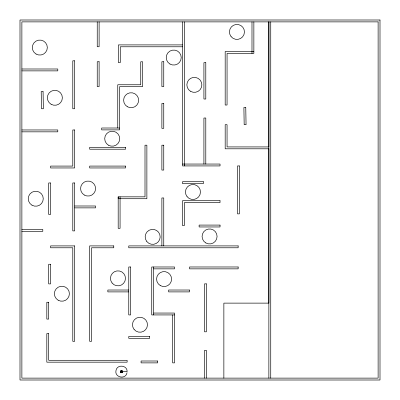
<?xml version="1.0" encoding="UTF-8"?>
<svg xmlns="http://www.w3.org/2000/svg" width="400" height="400" viewBox="0 0 400 400"><rect width="100%" height="100%" fill="white"/><g stroke="black" fill="none" stroke-linecap="round" stroke-linejoin="round"><path stroke-width="0.6" d="M118.195 196.84L118.195 198.715L146.875 198.715L146.875 145.2L145 145.2L145 196.84L118.195 196.84L118.195 228.35L120.07 228.35L120.07 196.84M119.625 128.01L119.625 129.885L101.67 129.885L101.67 128.01L119.625 128.01L119.625 86.635L142.615 86.635L142.615 61.775L140.74 61.775L140.74 84.76L117.75 84.76L117.75 128.01M268.86 148.75L268.86 303.125L223.86 303.125L223.86 378.125M268.86 146.875L268.86 21.875L268.86 378.125M121.295 372.695L121.72 370.545M127.025 372.715C125.915 379.875 114.28 377.565 115.99 370.52C116.96 364.03 127.45 365.065 127.135 371.62L120.41 371.62M121.09 372.635L121.93 370.605M120.9 372.53L122.12 370.705M120.73 372.395L122.285 370.845M120.595 372.23L122.42 371.01M120.495 372.04L122.52 371.2M120.43 371.835L122.585 371.405M182.5 44.9L118.405 44.9L118.405 62.615L120.28 62.615L120.28 46.775L182.5 46.775M253.86 51.51L225.185 51.51L225.185 105.02L227.06 105.02L227.06 53.385L253.86 53.385L253.86 21.875M21.875 68.995L57.785 68.995L57.785 70.87L21.875 70.87M21.875 129.96L57.785 129.96L57.785 131.835L21.875 131.835M268.86 146.925L227.06 146.925L227.06 124.7L225.185 124.7L225.185 148.8L268.86 148.8M182.5 164.05L220.035 164.05L220.035 165.925L182.5 165.925L182.5 21.875M74.66 205.995L95.58 205.995L95.58 207.87L74.66 207.87M21.875 229.47L42.795 229.47L42.795 231.345L21.875 231.345M153.61 268.855L174.53 268.855L174.53 266.98L151.735 266.98L151.735 314.93L174.53 314.93M128.76 290.02L107.84 290.02L107.84 291.895L128.76 291.895M153.61 313.055L174.53 313.055L174.53 362.88L172.655 362.88L172.655 314.93M120.43 371.405L122.585 371.835M120.495 371.2L122.52 372.04M120.595 371.01L122.42 372.23M120.73 370.845L122.285 372.395M120.9 370.705L122.12 372.53M121.09 370.605L121.93 372.635M121.295 370.545L121.72 372.695M270.735 21.875L270.735 378.125M251.985 21.875L251.985 53.385M206.405 378.125L206.405 350.335L204.53 350.335L204.53 378.125M205.79 164.05L205.79 118.02L203.915 118.02L203.915 164.05M184.375 21.875L184.375 165.925M163.75 245.905L163.75 197.96L161.875 197.96L161.875 245.905M153.61 266.98L153.61 314.93M121.51 370.52L121.51 372.715M99.115 21.875L99.115 46.74L97.24 46.74L97.24 21.875M380 20L20 20L20 380L380 380L380 20M378.125 21.875L21.875 21.875L21.875 378.125L378.125 378.125L378.125 21.875M74.66 60.805L72.785 60.805L72.785 108.75L74.66 108.75L74.66 60.805M99.115 61.74L97.24 61.74L97.24 86.6L99.115 86.6L99.115 61.74M163.75 61.74L161.875 61.74L161.875 86.6L163.75 86.6L163.75 61.74M205.79 62.695L203.915 62.695L203.915 99.015L205.79 99.015L205.79 62.695M163.75 103.47L161.875 103.47L161.875 128.335L163.75 128.335L163.75 103.47M74.66 129.96L72.785 129.96L72.785 166.085L50.565 166.085L50.565 167.96L74.66 167.96L74.66 129.96M163.75 145.2L161.875 145.2L161.875 170.065L163.75 170.065L163.75 145.2M125.57 147.335L89.66 147.335L89.66 149.21L125.57 149.21L125.57 147.335M239.385 165.925L237.51 165.925L237.51 213.87L239.385 213.87L239.385 165.925M125.57 166.085L89.66 166.085L89.66 167.96L125.57 167.96L125.57 166.085M203.42 181.715L182.5 181.715L182.5 183.59L203.42 183.59L203.42 181.715M50.565 182.96L48.69 182.96L48.69 214.47L50.565 214.47L50.565 182.96M74.66 182.96L72.785 182.96L72.785 230.905L74.66 230.905L74.66 182.96M220.035 200.71L182.5 200.71L182.5 225.57L184.375 225.57L184.375 202.585L220.035 202.585L220.035 200.71M220.035 225.085L199.12 225.085L199.12 226.96L220.035 226.96L220.035 225.085M74.66 245.905L50.565 245.905L50.565 247.78L72.785 247.78L72.785 341.32L74.66 341.32L74.66 245.905M113.76 245.905L89.66 245.905L89.66 341.32L91.535 341.32L91.535 247.78L113.76 247.78L113.76 245.905M238.155 245.905L128.76 245.905L128.76 247.78L238.155 247.78L238.155 245.905M50.565 264.265L48.69 264.265L48.69 283.905L50.565 283.905L50.565 264.265M130.635 266.98L128.76 266.98L128.76 314.93L130.635 314.93L130.635 266.98M238.155 266.98L189.53 266.98L189.53 268.855L238.155 268.855L238.155 266.98M206.405 283.855L204.53 283.855L204.53 331.805L206.405 331.805L206.405 283.855M189.53 290.02L168.61 290.02L168.61 291.895L189.53 291.895L189.53 290.02M48.69 302.265L46.815 302.265L46.815 319.08L48.69 319.08L48.69 302.265M48.69 333.605L46.81 333.605L46.81 362.17L127.135 362.17L127.135 360.295L48.69 360.295L48.69 333.605M149.68 336.455L128.76 336.455L128.76 338.33L149.68 338.33L149.68 336.455M157.655 361.005L141.08 361.005L141.08 362.88L157.655 362.88L157.655 361.005M43.08 91.585L41.205 91.565L41.495 108.73L43.37 108.75L43.08 91.585M245.765 107.55L243.89 107.525L244.18 124.69L246.055 124.71L245.765 107.55M231.075 36.58A7.5 7.5 0 0 0 243.925 34.68A7.5 7.5 0 0 0 235.855 24.5A7.5 7.5 0 0 0 231.075 36.58M205.825 242.945A7.5 7.5 0 0 0 217.08 236.45A7.5 7.5 0 0 0 205.825 229.955A7.5 7.5 0 0 0 205.825 242.945M190.61 91.355A7.5 7.5 0 0 0 201.86 84.86A7.5 7.5 0 0 0 190.61 78.365A7.5 7.5 0 0 0 190.61 91.355M187.08 196.645A7.5 7.5 0 0 0 199.935 194.745A7.5 7.5 0 0 0 191.865 184.565A7.5 7.5 0 0 0 187.08 196.645M169.99 64.05A7.5 7.5 0 0 0 181.24 57.555A7.5 7.5 0 0 0 169.99 51.06A7.5 7.5 0 0 0 169.99 64.05M160.32 285.58A7.5 7.5 0 0 0 171.57 279.085A7.5 7.5 0 0 0 160.32 272.59A7.5 7.5 0 0 0 160.32 285.58M146.8 241.52A7.5 7.5 0 0 0 159.65 239.62A7.5 7.5 0 0 0 151.58 229.44A7.5 7.5 0 0 0 146.8 241.52M134.09 329.395A7.5 7.5 0 0 0 146.94 327.5A7.5 7.5 0 0 0 138.875 317.32A7.5 7.5 0 0 0 134.09 329.395M127.37 106.73A7.5 7.5 0 0 0 138.62 100.235A7.5 7.5 0 0 0 127.37 93.74A7.5 7.5 0 0 0 127.37 106.73M112.09 283.015A7.5 7.5 0 0 0 124.94 281.115A7.5 7.5 0 0 0 116.87 270.935A7.5 7.5 0 0 0 112.09 283.015M108.46 145.2A7.5 7.5 0 0 0 119.71 138.705A7.5 7.5 0 0 0 108.46 132.21A7.5 7.5 0 0 0 108.46 145.2M84.33 195.05A7.5 7.5 0 0 0 95.58 188.555A7.5 7.5 0 0 0 84.33 182.06A7.5 7.5 0 0 0 84.33 195.05M58.145 300.215A7.5 7.5 0 0 0 69.395 293.72A7.5 7.5 0 0 0 58.145 287.225A7.5 7.5 0 0 0 58.145 300.215M51.115 104.28A7.5 7.5 0 0 0 62.365 97.785A7.5 7.5 0 0 0 51.115 91.29A7.5 7.5 0 0 0 51.115 104.28M36.08 54.055A7.5 7.5 0 0 0 47.33 47.56A7.5 7.5 0 0 0 36.08 41.065A7.5 7.5 0 0 0 36.08 54.055M32.005 205.21A7.5 7.5 0 0 0 43.255 198.715A7.5 7.5 0 0 0 32.005 192.22A7.5 7.5 0 0 0 32.005 205.21"/></g></svg>
